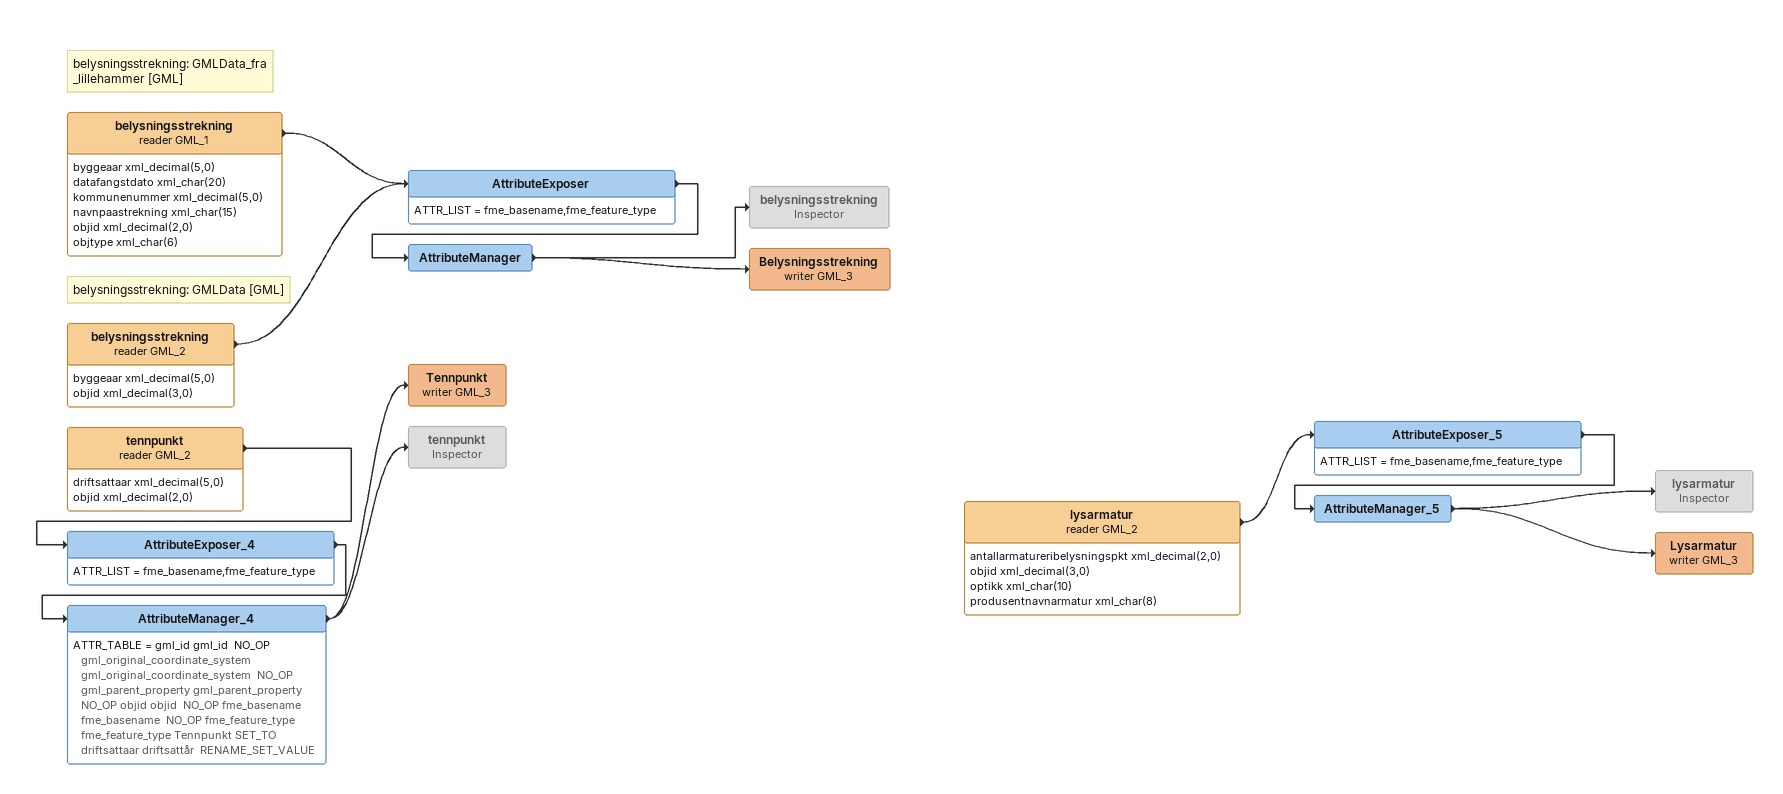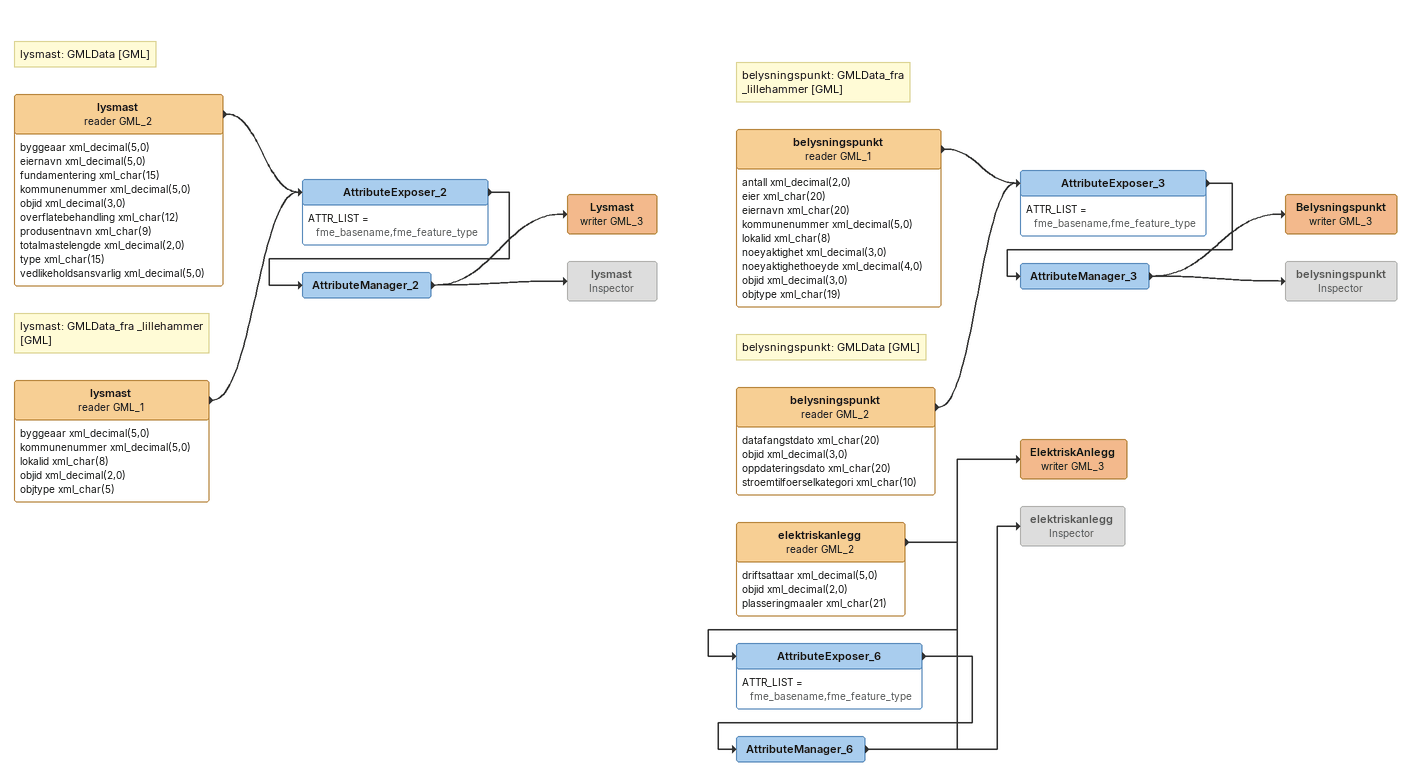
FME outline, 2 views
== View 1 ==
Note: belysningsstrekning: GMLData_fra _lillehammer [GML]
belysningsstrekning (reader GML_1)
    attributes: byggeaar xml_decimal(5,0), datafangstdato xml_char(20), kommunenummer xml_decimal(5,0), navnpaastrekning xml_char(15), objid xml_decimal(2,0), objtype xml_char(6)
    -> AttributeExposer
Note: belysningsstrekning: GMLData [GML]
belysningsstrekning (reader GML_2)
    attributes: byggeaar xml_decimal(5,0), objid xml_decimal(3,0)
    -> AttributeExposer
AttributeExposer
    ATTR_LIST = fme_basename,fme_feature_type
    -> AttributeManager
AttributeManager
    -> Belysningsstrekning (writer GML_3)
    -> belysningsstrekning
belysningsstrekning: Inspector [off]
Belysningsstrekning (writer GML_3)
tennpunkt (reader GML_2)
    attributes: driftsattaar xml_decimal(5,0), objid xml_decimal(2,0)
    -> AttributeExposer_4
AttributeExposer_4
    ATTR_LIST = fme_basename,fme_feature_type
    -> AttributeManager_4
AttributeManager_4
    ATTR_TABLE = gml_id gml_id  NO_OP gml_original_coordinate_system gml_original_coordinate_system  NO_OP gml_parent_property gml_parent_property  NO_OP objid objid  NO_OP fme_basename fme_basename  NO_OP fme_feature_type fme_feature_type Tennpunkt SET_TO driftsattaar driftsattår  RENAME_SET_VALUE
    -> tennpunkt
    -> Tennpunkt (writer GML_3)
Tennpunkt (writer GML_3)
tennpunkt: Inspector [off]
lysarmatur (reader GML_2)
    attributes: antallarmatureribelysningspkt xml_decimal(2,0), objid xml_decimal(3,0), optikk xml_char(10), produsentnavnarmatur xml_char(8)
    -> AttributeExposer_5
AttributeExposer_5
    ATTR_LIST = fme_basename,fme_feature_type
    -> AttributeManager_5
AttributeManager_5
    -> Lysarmatur (writer GML_3)
    -> lysarmatur
lysarmatur: Inspector [off]
Lysarmatur (writer GML_3)

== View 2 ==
Note: lysmast: GMLData [GML]
lysmast (reader GML_2)
    attributes: byggeaar xml_decimal(5,0), eiernavn xml_decimal(5,0), fundamentering xml_char(15), kommunenummer xml_decimal(5,0), objid xml_decimal(3,0), overflatebehandling xml_char(12), produsentnavn xml_char(9), totalmastelengde xml_decimal(2,0), type xml_char(15), vedlikeholdsansvarlig xml_decimal(5,0)
    -> AttributeExposer_2
Note: lysmast: GMLData_fra _lillehammer [GML]
lysmast (reader GML_1)
    attributes: byggeaar xml_decimal(5,0), kommunenummer xml_decimal(5,0), lokalid xml_char(8), objid xml_decimal(2,0), objtype xml_char(5)
    -> AttributeExposer_2
AttributeExposer_2
    ATTR_LIST = fme_basename,fme_feature_type
    -> AttributeManager_2
AttributeManager_2
    -> Lysmast (writer GML_3)
    -> lysmast
Lysmast (writer GML_3)
lysmast: Inspector [off]
elektriskanlegg (reader GML_2)
    attributes: driftsattaar xml_decimal(5,0), objid xml_decimal(2,0), plasseringmaaler xml_char(21)
    -> AttributeExposer_6
AttributeExposer_6
    ATTR_LIST = fme_basename,fme_feature_type
    -> AttributeManager_6
AttributeManager_6
    -> elektriskanlegg
    -> ElektriskAnlegg (writer GML_3)
ElektriskAnlegg (writer GML_3)
elektriskanlegg: Inspector [off]
Note: belysningspunkt: GMLData_fra _lillehammer [GML]
belysningspunkt (reader GML_1)
    attributes: antall xml_decimal(2,0), eier xml_char(20), eiernavn xml_char(20), kommunenummer xml_decimal(5,0), lokalid xml_char(8), noeyaktighet xml_decimal(3,0), noeyaktighethoeyde xml_decimal(4,0), objid xml_decimal(3,0), objtype xml_char(19)
    -> AttributeExposer_3
Note: belysningspunkt: GMLData [GML]
belysningspunkt (reader GML_2)
    attributes: datafangstdato xml_char(20), objid xml_decimal(3,0), oppdateringsdato xml_char(20), stroemtilfoerselkategori xml_char(10)
    -> AttributeExposer_3
AttributeExposer_3
    ATTR_LIST = fme_basename,fme_feature_type
    -> AttributeManager_3
AttributeManager_3
    -> Belysningspunkt (writer GML_3)
    -> belysningspunkt
Belysningspunkt (writer GML_3)
belysningspunkt: Inspector [off]
